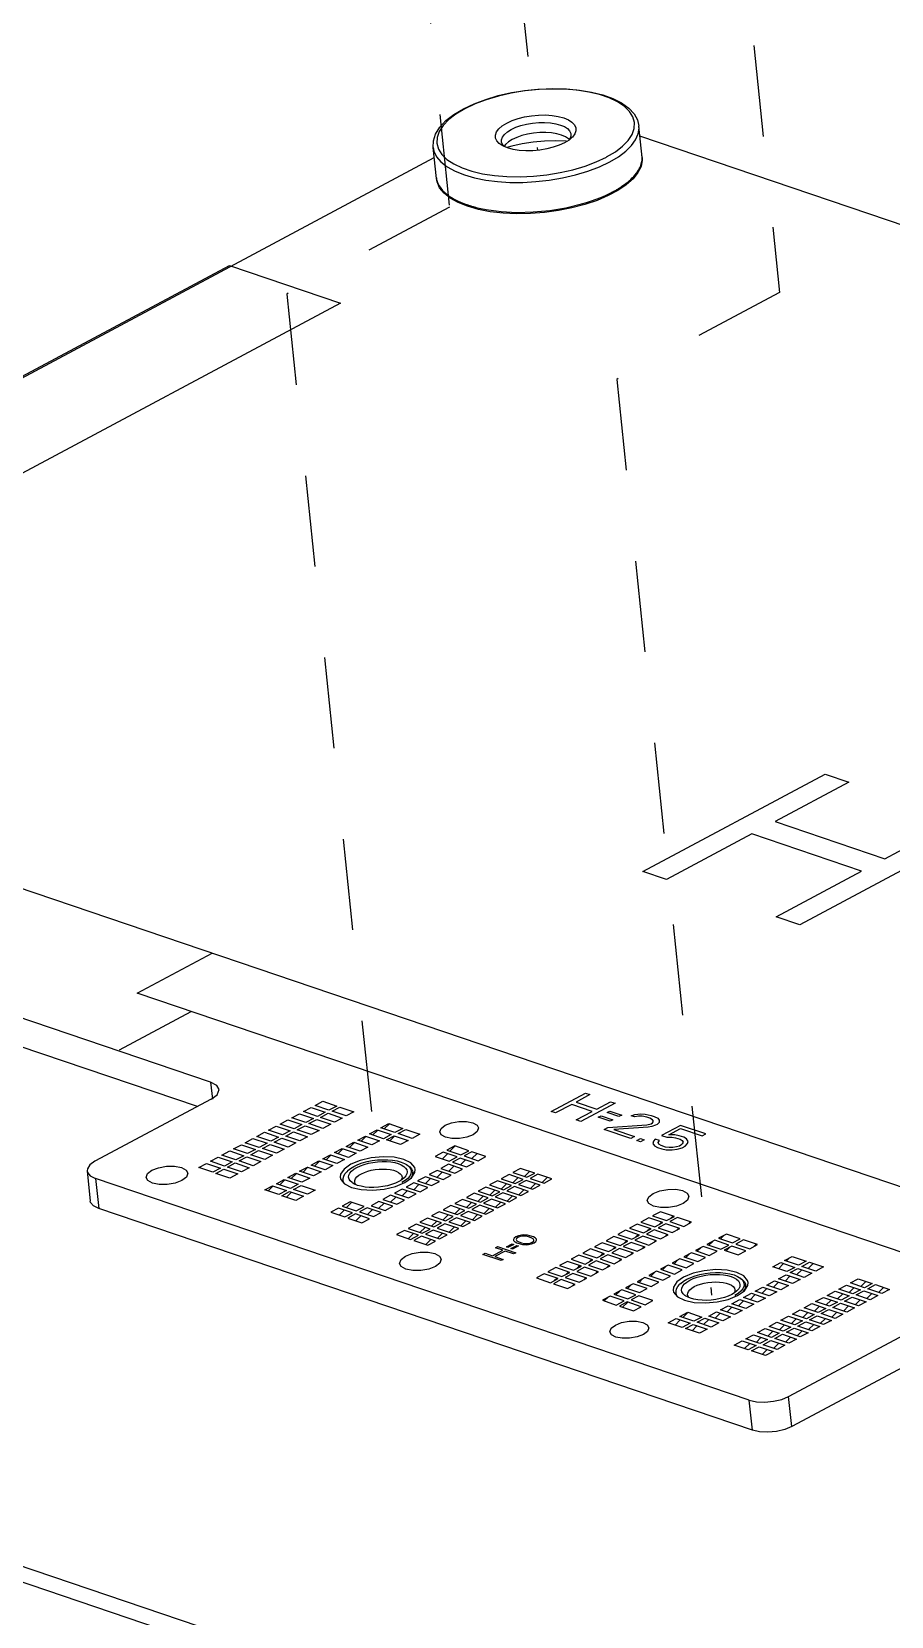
# Model space of a CAD drawing. Header units: millimetres. Extents: x 0 to 594, y 0 to 420.
# Drawn here: x 185.7 to 216.5, y 247.7 to 304.4 of the extents above; entities that cross this region are included whole.
import ezdxf

# ---------------------------------------------------------------- set-up
doc = ezdxf.new("R2010")
doc.units = ezdxf.units.MM
doc.header["$LTSCALE"] = 32.67
doc.linetypes.add('DASHED', pattern=[0.2, 0.1, -0.1])
doc.layers.get('0').update_dxf_attribs({"linetype": 'CONTINUOUS'})
doc.layers.add('ASSEM_MEM', color=7, linetype='CONTINUOUS')

msp = doc.modelspace()

# ---------------------------------------------------------------- linework, layer by layer
at = {"color": 7, "linetype": 'DASHED'}
for p, q in [((197.655, 327.453), (200.69, 298.135)), ((201.136, 326.272), (203.838, 300.17)), ((209.56, 323.414), (212.492, 295.085)), ((200.69, 298.135), (194.87, 295.025)), ((194.87, 295.025), (198.157, 263.27)), ((212.492, 295.085), (206.672, 291.974)), ((206.672, 291.974), (210.064, 259.211))]:
    msp.add_line(p, q, dxfattribs=at)
at = {"color": 7, "linetype": 'CONTINUOUS'}
for p, q in [((201.235, 301.653), (201.246, 301.659)), ((204.999, 300.581), (204.966, 300.537)), ((205.069, 300.623), (204.967, 300.538)), ((207.584, 299.918), (207.468, 301.038)), ((200.223, 299.156), (200.107, 300.276)), ((202.917, 300.316), (202.743, 300.266)), ((206.312, 299.931), (206.301, 299.925)), ((206.421, 299.754), (206.733, 299.939)), ((201.141, 299.541), (201.486, 299.423)), ((207.543, 299.594), (207.432, 299.37)), ((206.367, 298.547), (205.971, 298.379))]:
    msp.add_line(p, q, dxfattribs=at)
for points in [[(201.19, 301.657), (201.569, 301.836), (201.988, 301.993), (202.438, 302.126), (202.911, 302.232), (203.4, 302.31), (203.896, 302.36), (204.39, 302.379), (204.873, 302.368), (205.337, 302.326), (205.774, 302.254), (206.177, 302.152), (206.537, 302.022), (206.849, 301.864), (207.103, 301.68), (207.291, 301.477), (207.412, 301.261), (207.468, 301.038)], [(206.312, 299.931), (206.623, 300.118), (206.881, 300.317), (207.081, 300.525), (207.22, 300.738), (207.295, 300.952), (207.304, 301.163), (207.248, 301.367), (207.127, 301.561), (206.945, 301.74), (206.702, 301.902), (206.406, 302.043), (206.06, 302.161), (205.672, 302.253), (205.249, 302.318), (204.8, 302.355), (204.331, 302.363), (203.853, 302.342), (203.372, 302.292), (202.898, 302.214), (202.442, 302.11), (202.008, 301.981), (201.606, 301.829), (201.246, 301.659)], [(200.107, 300.276), (200.116, 300.51), (200.194, 300.751), (200.345, 300.995), (200.566, 301.231), (200.85, 301.453), (201.19, 301.657)], [(201.235, 301.653), (200.924, 301.466), (200.666, 301.267), (200.465, 301.058), (200.327, 300.846), (200.252, 300.632), (200.243, 300.421), (200.299, 300.216), (200.419, 300.023), (200.602, 299.844), (200.844, 299.682), (201.141, 299.541)], [(202.333, 300.717), (202.374, 300.829), (202.457, 300.94), (202.579, 301.046), (202.738, 301.144), (202.928, 301.232)], [(202.548, 300.484), (202.55, 300.547), (202.585, 300.644), (202.656, 300.739), (202.761, 300.831), (202.898, 300.916), (203.062, 300.992), (203.248, 301.056), (203.451, 301.107), (203.664, 301.142), (203.881, 301.162), (204.095, 301.165), (204.3, 301.151), (204.49, 301.121), (204.658, 301.075)], [(202.928, 301.232), (203.143, 301.306), (203.377, 301.365), (203.624, 301.406), (203.875, 301.429), (204.122, 301.433), (204.36, 301.417), (204.582, 301.382), (204.778, 301.329)], [(204.658, 301.075), (204.8, 301.016), (204.911, 300.944), (204.989, 300.862), (205.03, 300.772), (205.035, 300.741)], [(204.778, 301.329), (204.943, 301.26), (205.072, 301.176), (205.162, 301.081), (205.209, 300.977), (205.213, 300.867), (205.173, 300.755), (205.09, 300.644), (205.069, 300.623)], [(202.539, 300.361), (202.474, 300.408), (202.385, 300.503), (202.337, 300.606), (202.333, 300.717)], [(202.65, 300.305), (202.595, 300.363), (202.554, 300.453), (202.548, 300.484)], [(204.695, 300.717), (204.527, 300.762), (204.337, 300.793), (204.132, 300.806), (203.919, 300.803), (203.701, 300.784), (203.487, 300.748), (203.284, 300.697), (203.098, 300.632), (202.934, 300.557), (202.798, 300.472), (202.693, 300.38), (202.642, 300.313)], [(204.967, 300.538), (204.809, 300.439), (204.619, 300.352), (204.404, 300.278), (204.17, 300.219), (203.923, 300.177), (203.671, 300.154), (203.424, 300.151), (203.186, 300.167), (202.965, 300.202), (202.768, 300.255)], [(204.891, 300.49), (204.864, 300.493), (204.481, 300.507), (204.087, 300.496), (203.689, 300.46), (203.296, 300.4), (202.917, 300.316)], [(204.978, 300.554), (204.949, 300.584), (204.838, 300.657), (204.695, 300.717)], [(205.035, 300.741), (205.033, 300.678), (204.999, 300.581)], [(206.733, 299.939), (206.998, 300.139), (207.201, 300.339), (207.348, 300.544), (207.44, 300.755), (207.471, 300.964), (207.468, 301.038)], [(200.107, 300.276), (200.134, 300.144), (200.229, 299.942), (200.387, 299.752), (200.607, 299.579), (200.893, 299.419), (201.223, 299.287)], [(202.297, 299.265), (202.747, 299.229), (203.215, 299.221), (203.694, 299.242), (204.174, 299.292), (204.648, 299.37), (205.105, 299.474), (205.539, 299.603), (205.94, 299.754), (206.301, 299.925)], [(202.768, 300.255), (202.604, 300.324), (202.539, 300.361)], [(207.584, 299.918), (207.587, 299.816), (207.543, 299.594)], [(201.223, 299.287), (201.585, 299.183), (201.99, 299.102), (202.408, 299.05), (202.847, 299.023), (203.31, 299.022), (203.78, 299.048), (204.257, 299.101), (204.736, 299.183), (205.199, 299.29), (205.637, 299.422), (206.056, 299.581), (206.421, 299.754)], [(201.486, 299.423), (201.874, 299.331), (202.297, 299.265)], [(207.432, 299.37), (207.255, 299.15), (207.015, 298.937), (206.717, 298.734), (206.367, 298.547)], [(201.339, 298.166), (201.003, 298.301), (200.72, 298.459), (200.497, 298.637), (200.338, 298.832), (200.245, 299.04), (200.223, 299.156)], [(205.971, 298.379), (205.537, 298.232), (205.073, 298.109), (204.587, 298.013), (204.089, 297.946), (203.587, 297.907), (203.09, 297.899), (202.609, 297.922), (202.151, 297.974), (201.724, 298.056), (201.339, 298.166)]]:
    msp.add_lwpolyline(points, dxfattribs=at)
at = {"layer": 'ASSEM_MEM', "color": 7, "linetype": 'CONTINUOUS'}
for p, q in [((241.383, 289.183), (207.505, 300.676)), ((160.226, 278.572), (200.145, 299.908)), ((206.434, 298.634), (206.462, 298.648)), ((206.543, 298.69), (206.57, 298.705)), ((201.39, 298.199), (201.418, 298.19)), ((201.505, 298.164), (201.535, 298.155)), ((175.223, 286.642), (192.828, 296.051)), ((192.828, 296.051), (196.796, 294.705)), ((196.796, 294.705), (170.709, 280.762)), ((164.427, 280.871), (230.026, 258.617)), ((207.61, 274.364), (214.131, 277.849)), ((214.131, 277.849), (214.972, 277.564)), ((214.972, 277.564), (212.336, 276.155)), ((212.336, 276.155), (216.261, 274.823)), ((216.261, 274.823), (218.897, 276.232)), ((211.504, 275.71), (208.451, 274.079)), ((215.428, 274.378), (211.504, 275.71)), ((219.738, 275.947), (213.217, 272.462)), ((208.451, 274.079), (207.61, 274.364)), ((212.376, 272.747), (215.428, 274.378)), ((213.217, 272.462), (212.376, 272.747)), ((189.522, 270.015), (192.204, 271.448)), ((192.147, 266.835), (180.958, 270.631)), ((227.345, 257.184), (189.522, 270.015)), ((191.674, 265.957), (181.069, 269.555)), ((188.889, 267.989), (191.453, 269.36)), ((192.147, 266.835), (192.21, 266.226)), ((192.169, 266.222), (188.011, 263.999)), ((195.466, 265.776), (195.743, 265.924)), ((195.743, 265.924), (196.244, 265.755)), ((195.882, 265.999), (196.159, 266.147)), ((196.382, 265.829), (195.882, 265.999)), ((196.159, 266.147), (196.659, 265.977)), ((196.659, 265.977), (196.382, 265.829)), ((196.496, 265.79), (196.774, 265.938)), ((196.774, 265.938), (197.274, 265.768)), ((204.33, 265.781), (205.556, 266.436)), ((205.062, 266.034), (204.488, 265.727)), ((205.8, 265.784), (205.062, 266.034)), ((205.714, 266.383), (205.218, 266.118)), ((205.218, 266.118), (205.957, 265.867)), ((206.611, 266.079), (205.384, 265.423)), ((205.556, 266.436), (205.714, 266.383)), ((205.957, 265.867), (206.453, 266.132)), ((206.453, 266.132), (206.611, 266.079)), ((194.634, 265.332), (194.911, 265.48)), ((195.135, 265.162), (194.634, 265.332)), ((194.911, 265.48), (195.412, 265.31)), ((195.05, 265.554), (195.327, 265.702)), ((195.551, 265.384), (195.05, 265.554)), ((195.327, 265.702), (195.828, 265.532)), ((195.966, 265.607), (195.466, 265.776)), ((195.828, 265.532), (195.551, 265.384)), ((195.665, 265.346), (195.942, 265.494)), ((196.165, 265.176), (195.665, 265.346)), ((195.942, 265.494), (196.443, 265.324)), ((196.244, 265.755), (195.966, 265.607)), ((196.081, 265.568), (196.358, 265.716)), ((196.581, 265.398), (196.081, 265.568)), ((196.358, 265.716), (196.858, 265.546)), ((196.997, 265.62), (196.496, 265.79)), ((196.858, 265.546), (196.581, 265.398)), ((197.274, 265.768), (196.997, 265.62)), ((198.241, 265.198), (198.518, 265.346)), ((198.36, 265.158), (198.541, 265.339)), ((198.518, 265.346), (199.019, 265.177)), ((204.488, 265.727), (204.33, 265.781)), ((205.226, 265.477), (205.8, 265.784)), ((205.384, 265.423), (205.226, 265.477)), ((206.013, 265.575), (206.117, 265.631)), ((206.434, 265.432), (206.013, 265.575)), ((206.117, 265.631), (206.539, 265.487)), ((206.326, 265.742), (206.43, 265.798)), ((206.748, 265.599), (206.326, 265.742)), ((206.43, 265.798), (206.852, 265.655)), ((206.539, 265.487), (206.434, 265.432)), ((206.852, 265.655), (206.748, 265.599)), ((207.194, 265.63), (207.324, 265.677)), ((207.326, 265.585), (207.194, 265.63)), ((207.324, 265.677), (207.534, 265.697)), ((207.457, 265.609), (207.326, 265.585)), ((207.588, 265.61), (207.457, 265.609)), ((207.534, 265.697), (207.692, 265.689)), ((207.746, 265.58), (207.588, 265.61)), ((207.692, 265.689), (207.903, 265.64)), ((207.851, 265.544), (207.746, 265.58)), ((207.749, 265.305), (207.906, 265.343)), ((207.957, 265.485), (207.851, 265.544)), ((207.903, 265.64), (208.008, 265.605)), ((207.906, 265.343), (207.958, 265.371)), ((207.984, 265.43), (207.957, 265.485)), ((207.958, 265.371), (207.984, 265.43)), ((208.008, 265.605), (208.14, 265.537)), ((208.195, 265.382), (208.116, 265.317)), ((208.14, 265.537), (208.193, 265.473)), ((208.193, 265.473), (208.195, 265.382)), ((193.387, 264.665), (193.664, 264.813)), ((193.664, 264.813), (194.165, 264.644)), ((193.803, 264.887), (194.08, 265.036)), ((194.303, 264.718), (193.803, 264.887)), ((194.08, 265.036), (194.58, 264.866)), ((194.219, 265.11), (194.496, 265.258)), ((194.719, 264.94), (194.219, 265.11)), ((194.58, 264.866), (194.303, 264.718)), ((194.418, 264.679), (194.695, 264.827)), ((194.496, 265.258), (194.996, 265.088)), ((194.695, 264.827), (195.195, 264.657)), ((194.996, 265.088), (194.719, 264.94)), ((194.833, 264.901), (195.111, 265.049)), ((195.334, 264.731), (194.833, 264.901)), ((195.111, 265.049), (195.611, 264.879)), ((195.412, 265.31), (195.135, 265.162)), ((195.249, 265.123), (195.526, 265.271)), ((195.75, 264.954), (195.249, 265.123)), ((195.611, 264.879), (195.334, 264.731)), ((195.526, 265.271), (196.027, 265.102)), ((196.027, 265.102), (195.75, 264.954)), ((196.443, 265.324), (196.165, 265.176)), ((197.41, 264.754), (197.687, 264.902)), ((197.529, 264.713), (197.709, 264.894)), ((197.687, 264.902), (198.187, 264.732)), ((197.825, 264.976), (198.102, 265.124)), ((198.326, 264.806), (197.825, 264.976)), ((197.944, 264.936), (198.125, 265.116)), ((198.102, 265.124), (198.603, 264.954)), ((198.742, 265.028), (198.241, 265.198)), ((198.603, 264.954), (198.326, 264.806)), ((198.44, 264.767), (198.717, 264.915)), ((198.941, 264.598), (198.44, 264.767)), ((198.554, 264.729), (198.735, 264.909)), ((198.717, 264.915), (199.218, 264.746)), ((199.019, 265.177), (198.742, 265.028)), ((198.856, 264.99), (199.133, 265.138)), ((199.356, 264.82), (198.856, 264.99)), ((199.133, 265.138), (199.634, 264.968)), ((199.634, 264.968), (199.356, 264.82)), ((206.228, 265.137), (206.358, 265.207)), ((207.177, 264.815), (206.228, 265.137)), ((206.358, 265.207), (207.749, 265.305)), ((207.803, 265.218), (206.569, 265.135)), ((206.569, 265.135), (207.307, 264.885)), ((207.307, 264.885), (207.177, 264.815)), ((207.388, 264.743), (207.518, 264.813)), ((207.518, 264.813), (207.65, 264.768)), ((207.65, 264.768), (207.52, 264.699)), ((207.934, 265.242), (207.803, 265.218)), ((208.064, 265.289), (207.934, 265.242)), ((208.044, 264.794), (207.992, 264.721)), ((208.202, 264.741), (208.044, 264.794)), ((208.116, 265.317), (208.064, 265.289)), ((208.957, 265.283), (208.279, 264.92)), ((208.279, 264.92), (208.463, 264.857)), ((208.463, 264.857), (208.647, 264.863)), ((208.541, 264.945), (208.959, 265.168)), ((208.751, 264.942), (208.541, 264.945)), ((208.647, 264.863), (208.779, 264.842)), ((208.909, 264.911), (208.751, 264.942)), ((208.779, 264.842), (208.937, 264.788)), ((209.067, 264.858), (208.909, 264.911)), ((208.937, 264.788), (209.016, 264.738)), ((209.854, 264.979), (208.957, 265.283)), ((208.959, 265.168), (209.723, 264.909)), ((209.173, 264.799), (209.067, 264.858)), ((209.227, 264.712), (209.173, 264.799)), ((209.723, 264.909), (209.854, 264.979)), ((192.555, 264.221), (192.833, 264.369)), ((193.056, 264.051), (192.555, 264.221)), ((192.833, 264.369), (193.333, 264.199)), ((192.971, 264.443), (193.248, 264.591)), ((193.472, 264.273), (192.971, 264.443)), ((193.333, 264.199), (193.056, 264.051)), ((193.248, 264.591), (193.749, 264.421)), ((193.887, 264.495), (193.387, 264.665)), ((193.749, 264.421), (193.472, 264.273)), ((193.586, 264.234), (193.863, 264.383)), ((194.087, 264.065), (193.586, 264.234)), ((193.863, 264.383), (194.364, 264.213)), ((194.165, 264.644), (193.887, 264.495)), ((194.002, 264.457), (194.279, 264.605)), ((194.502, 264.287), (194.002, 264.457)), ((194.364, 264.213), (194.087, 264.065)), ((194.279, 264.605), (194.78, 264.435)), ((194.918, 264.509), (194.418, 264.679)), ((194.78, 264.435), (194.502, 264.287)), ((195.195, 264.657), (194.918, 264.509)), ((196.162, 264.087), (196.439, 264.235)), ((196.281, 264.047), (196.462, 264.227)), ((196.439, 264.235), (196.94, 264.065)), ((196.578, 264.309), (196.855, 264.457)), ((197.078, 264.139), (196.578, 264.309)), ((196.697, 264.269), (196.878, 264.45)), ((196.855, 264.457), (197.356, 264.288)), ((196.994, 264.531), (197.271, 264.68)), ((197.494, 264.362), (196.994, 264.531)), ((197.356, 264.288), (197.078, 264.139)), ((197.113, 264.491), (197.294, 264.672)), ((197.271, 264.68), (197.771, 264.51)), ((197.91, 264.584), (197.41, 264.754)), ((197.771, 264.51), (197.494, 264.362)), ((198.187, 264.732), (197.91, 264.584)), ((199.218, 264.746), (198.941, 264.598)), ((200.462, 264.324), (200.185, 264.176)), ((200.436, 264.09), (200.617, 264.271)), ((200.962, 264.154), (200.462, 264.324)), ((200.878, 264.546), (200.6, 264.398)), ((200.6, 264.398), (201.101, 264.228)), ((200.707, 264.361), (200.888, 264.542)), ((201.378, 264.376), (200.878, 264.546)), ((201.101, 264.228), (201.378, 264.376)), ((201.493, 264.337), (201.215, 264.189)), ((201.993, 264.167), (201.493, 264.337)), ((201.496, 264.094), (201.677, 264.275)), ((207.52, 264.699), (207.388, 264.743)), ((207.992, 264.721), (207.967, 264.638)), ((207.967, 264.638), (208.02, 264.552)), ((208.02, 264.552), (208.126, 264.493)), ((208.126, 264.493), (208.284, 264.439)), ((208.15, 264.667), (208.202, 264.741)), ((208.177, 264.612), (208.15, 264.667)), ((208.257, 264.563), (208.177, 264.612)), ((208.415, 264.509), (208.257, 264.563)), ((208.284, 264.439), (208.442, 264.408)), ((208.546, 264.487), (208.415, 264.509)), ((208.442, 264.408), (208.652, 264.406)), ((208.678, 264.488), (208.546, 264.487)), ((208.652, 264.406), (208.836, 264.435)), ((208.809, 264.512), (208.678, 264.488)), ((208.913, 264.545), (208.809, 264.512)), ((208.836, 264.435), (209.019, 264.486)), ((208.966, 264.573), (208.913, 264.545)), ((209.017, 264.624), (208.966, 264.573)), ((209.016, 264.738), (209.043, 264.683)), ((209.043, 264.683), (209.017, 264.624)), ((209.019, 264.486), (209.123, 264.542)), ((209.123, 264.542), (209.201, 264.63)), ((209.201, 264.63), (209.227, 264.712)), ((187.732, 263.654), (187.843, 262.578)), ((191.724, 263.776), (192.001, 263.925)), ((192.224, 263.607), (191.724, 263.776)), ((192.001, 263.925), (192.502, 263.755)), ((192.14, 263.999), (192.417, 264.147)), ((192.64, 263.829), (192.14, 263.999)), ((192.502, 263.755), (192.224, 263.607)), ((192.339, 263.568), (192.616, 263.716)), ((192.417, 264.147), (192.917, 263.977)), ((192.616, 263.716), (193.116, 263.546)), ((192.917, 263.977), (192.64, 263.829)), ((192.755, 263.79), (193.032, 263.938)), ((193.255, 263.62), (192.755, 263.79)), ((193.032, 263.938), (193.532, 263.768)), ((193.17, 264.012), (193.447, 264.16)), ((193.671, 263.842), (193.17, 264.012)), ((193.532, 263.768), (193.255, 263.62)), ((193.447, 264.16), (193.948, 263.991)), ((193.948, 263.991), (193.671, 263.842)), ((195.331, 263.643), (195.608, 263.791)), ((195.831, 263.473), (195.331, 263.643)), ((195.45, 263.602), (195.631, 263.783)), ((195.608, 263.791), (196.108, 263.621)), ((195.746, 263.865), (196.024, 264.013)), ((196.247, 263.695), (195.746, 263.865)), ((195.866, 263.824), (196.046, 264.005)), ((196.024, 264.013), (196.524, 263.843)), ((196.663, 263.917), (196.162, 264.087)), ((196.524, 263.843), (196.247, 263.695)), ((196.94, 264.065), (196.663, 263.917)), ((197.058, 263.666), (197.018, 263.627)), ((197.498, 264.031), (197.161, 263.892)), ((199.152, 263.883), (199.199, 263.853)), ((199.152, 263.883), (199.187, 263.859)), ((199.451, 263.777), (199.315, 263.939)), ((199.469, 263.704), (199.451, 263.777)), ((199.457, 263.594), (199.469, 263.704)), ((200.245, 263.671), (199.968, 263.522)), ((200.185, 264.176), (200.685, 264.006)), ((200.746, 263.501), (200.245, 263.671)), ((200.661, 263.893), (200.384, 263.745)), ((200.384, 263.745), (200.884, 263.575)), ((201.162, 263.723), (200.661, 263.893)), ((200.665, 263.649), (200.846, 263.83)), ((200.685, 264.006), (200.962, 264.154)), ((201.077, 264.115), (200.8, 263.967)), ((200.8, 263.967), (201.3, 263.797)), ((200.884, 263.575), (201.162, 263.723)), ((201.577, 263.945), (201.077, 264.115)), ((201.081, 263.872), (201.262, 264.052)), ((201.215, 264.189), (201.716, 264.019)), ((201.3, 263.797), (201.577, 263.945)), ((201.716, 264.019), (201.993, 264.167)), ((203.237, 263.745), (202.96, 263.597)), ((203.738, 263.576), (203.237, 263.745)), ((203.378, 263.455), (203.559, 263.636)), ((211.413, 255.455), (188.033, 263.387)), ((188.033, 263.387), (188.145, 262.311)), ((192.839, 263.398), (192.339, 263.568)), ((193.116, 263.546), (192.839, 263.398)), ((194.083, 262.976), (194.361, 263.124)), ((194.202, 262.936), (194.383, 263.116)), ((194.361, 263.124), (194.861, 262.954)), ((194.499, 263.198), (194.776, 263.346)), ((195, 263.028), (194.499, 263.198)), ((194.618, 263.158), (194.799, 263.339)), ((194.776, 263.346), (195.277, 263.177)), ((194.915, 263.42), (195.192, 263.569)), ((195.415, 263.251), (194.915, 263.42)), ((195.277, 263.177), (195, 263.028)), ((195.034, 263.38), (195.215, 263.561)), ((195.114, 262.99), (195.391, 263.138)), ((195.192, 263.569), (195.693, 263.399)), ((195.391, 263.138), (195.892, 262.968)), ((195.693, 263.399), (195.415, 263.251)), ((196.108, 263.621), (195.831, 263.473)), ((196.784, 263.426), (196.802, 263.353)), ((196.802, 263.353), (196.939, 263.191)), ((196.905, 263.231), (196.892, 263.353)), ((198.986, 263.336), (198.881, 263.272)), ((199.069, 263.404), (198.986, 263.336)), ((199.092, 263.237), (199.334, 263.408)), ((199.414, 263.226), (199.137, 263.078)), ((199.137, 263.078), (199.637, 262.908)), ((199.334, 263.408), (199.457, 263.594)), ((199.391, 263.494), (199.379, 263.61)), ((199.914, 263.056), (199.414, 263.226)), ((199.418, 262.983), (199.598, 263.164)), ((199.829, 263.448), (199.552, 263.3)), ((199.552, 263.3), (200.053, 263.13)), ((200.33, 263.279), (199.829, 263.448)), ((199.833, 263.205), (200.014, 263.386)), ((199.968, 263.522), (200.469, 263.353)), ((200.053, 263.13), (200.33, 263.279)), ((200.249, 263.427), (200.43, 263.608)), ((200.469, 263.353), (200.746, 263.501)), ((201.99, 263.079), (201.713, 262.931)), ((202.49, 262.909), (201.99, 263.079)), ((202.406, 263.301), (202.128, 263.153)), ((202.128, 263.153), (202.629, 262.983)), ((202.906, 263.131), (202.406, 263.301)), ((202.821, 263.523), (202.544, 263.375)), ((202.544, 263.375), (203.045, 263.205)), ((202.547, 263.011), (202.728, 263.192)), ((202.629, 262.983), (202.906, 263.131)), ((203.02, 263.092), (202.743, 262.944)), ((203.322, 263.353), (202.821, 263.523)), ((202.96, 263.597), (203.46, 263.428)), ((202.962, 263.233), (203.143, 263.414)), ((203.521, 262.923), (203.02, 263.092)), ((203.045, 263.205), (203.322, 263.353)), ((203.436, 263.315), (203.159, 263.166)), ((203.159, 263.166), (203.66, 262.997)), ((203.937, 263.145), (203.436, 263.315)), ((203.46, 263.428), (203.738, 263.576)), ((203.852, 263.537), (203.575, 263.389)), ((203.575, 263.389), (204.075, 263.219)), ((203.59, 263.02), (203.771, 263.201)), ((203.66, 262.997), (203.937, 263.145)), ((204.352, 263.367), (203.852, 263.537)), ((204.005, 263.243), (204.186, 263.423)), ((204.075, 263.219), (204.352, 263.367)), ((194.584, 262.806), (194.083, 262.976)), ((194.861, 262.954), (194.584, 262.806)), ((194.698, 262.767), (194.975, 262.915)), ((195.199, 262.598), (194.698, 262.767)), ((194.859, 262.713), (195.039, 262.894)), ((194.975, 262.915), (195.476, 262.746)), ((195.614, 262.82), (195.114, 262.99)), ((195.13, 262.984), (195.159, 263.014)), ((195.476, 262.746), (195.199, 262.598)), ((195.892, 262.968), (195.614, 262.82)), ((197.136, 262.546), (196.859, 262.398)), ((197.012, 262.346), (197.192, 262.527)), ((197.636, 262.376), (197.136, 262.546)), ((197.535, 262.988), (197.937, 262.968)), ((198.166, 262.56), (197.889, 262.411)), ((197.937, 262.968), (198.358, 263.006)), ((198.667, 262.39), (198.166, 262.56)), ((198.17, 262.316), (198.351, 262.497)), ((198.582, 262.782), (198.305, 262.634)), ((198.305, 262.634), (198.805, 262.464)), ((199.083, 262.612), (198.582, 262.782)), ((198.586, 262.538), (198.767, 262.719)), ((198.998, 263.004), (198.721, 262.856)), ((198.721, 262.856), (199.221, 262.686)), ((198.805, 262.464), (199.083, 262.612)), ((199.498, 262.834), (198.998, 263.004)), ((199.002, 262.76), (199.183, 262.941)), ((199.221, 262.686), (199.498, 262.834)), ((199.637, 262.908), (199.914, 263.056)), ((201.158, 262.634), (200.881, 262.486)), ((201.659, 262.465), (201.158, 262.634)), ((201.574, 262.857), (201.297, 262.708)), ((201.297, 262.708), (201.797, 262.539)), ((201.299, 262.344), (201.48, 262.525)), ((202.075, 262.687), (201.574, 262.857)), ((201.713, 262.931), (202.213, 262.761)), ((201.715, 262.567), (201.896, 262.747)), ((201.797, 262.539), (202.075, 262.687)), ((202.189, 262.648), (201.912, 262.5)), ((201.912, 262.5), (202.412, 262.33)), ((202.131, 262.789), (202.312, 262.97)), ((202.689, 262.478), (202.189, 262.648)), ((202.213, 262.761), (202.49, 262.909)), ((202.605, 262.87), (202.328, 262.722)), ((202.328, 262.722), (202.828, 262.552)), ((202.342, 262.354), (202.523, 262.535)), ((203.105, 262.7), (202.605, 262.87)), ((202.743, 262.944), (203.244, 262.774)), ((202.758, 262.576), (202.939, 262.757)), ((202.828, 262.552), (203.105, 262.7)), ((203.174, 262.798), (203.355, 262.979)), ((203.244, 262.774), (203.521, 262.923)), ((211.525, 254.379), (188.145, 262.311)), ((196.72, 262.324), (196.443, 262.176)), ((196.443, 262.176), (196.943, 262.006)), ((197.22, 262.154), (196.72, 262.324)), ((196.74, 262.075), (196.921, 262.255)), ((196.859, 262.398), (197.359, 262.228)), ((196.943, 262.006), (197.22, 262.154)), ((197.335, 262.115), (197.058, 261.967)), ((197.058, 261.967), (197.558, 261.797)), ((197.835, 261.945), (197.335, 262.115)), ((197.339, 261.872), (197.52, 262.052)), ((197.359, 262.228), (197.636, 262.376)), ((197.751, 262.337), (197.473, 262.189)), ((197.473, 262.189), (197.974, 262.019)), ((197.558, 261.797), (197.835, 261.945)), ((198.251, 262.167), (197.751, 262.337)), ((197.755, 262.094), (197.935, 262.275)), ((197.889, 262.411), (198.39, 262.242)), ((197.974, 262.019), (198.251, 262.167)), ((198.39, 262.242), (198.667, 262.39)), ((199.911, 261.968), (199.634, 261.82)), ((200.411, 261.798), (199.911, 261.968)), ((200.327, 262.19), (200.05, 262.042)), ((200.05, 262.042), (200.55, 261.872)), ((200.827, 262.02), (200.327, 262.19)), ((200.742, 262.412), (200.465, 262.264)), ((200.465, 262.264), (200.966, 262.094)), ((200.468, 261.9), (200.649, 262.081)), ((200.55, 261.872), (200.827, 262.02)), ((200.942, 261.981), (200.664, 261.833)), ((201.243, 262.242), (200.742, 262.412)), ((200.881, 262.486), (201.382, 262.316)), ((200.884, 262.122), (201.064, 262.303)), ((201.442, 261.812), (200.942, 261.981)), ((200.966, 262.094), (201.243, 262.242)), ((201.357, 262.204), (201.08, 262.055)), ((201.08, 262.055), (201.581, 261.886)), ((201.858, 262.034), (201.357, 262.204)), ((201.382, 262.316), (201.659, 262.465)), ((201.773, 262.426), (201.496, 262.278)), ((201.496, 262.278), (201.996, 262.108)), ((201.511, 261.909), (201.692, 262.09)), ((201.581, 261.886), (201.858, 262.034)), ((202.274, 262.256), (201.773, 262.426)), ((201.927, 262.132), (202.107, 262.312)), ((201.996, 262.108), (202.274, 262.256)), ((202.412, 262.33), (202.689, 262.478)), ((207.817, 261.974), (207.54, 261.826)), ((208.318, 261.804), (207.817, 261.974)), ((208.233, 262.196), (207.956, 262.048)), ((207.956, 262.048), (208.456, 261.878)), ((208.734, 262.026), (208.233, 262.196)), ((208.456, 261.878), (208.734, 262.026)), ((208.848, 261.987), (208.571, 261.839)), ((208.595, 261.952), (208.686, 262.042)), ((209.349, 261.818), (208.848, 261.987)), ((199.079, 261.523), (198.802, 261.375)), ((198.802, 261.375), (199.303, 261.205)), ((199.58, 261.353), (199.079, 261.523)), ((199.495, 261.745), (199.218, 261.597)), ((199.218, 261.597), (199.718, 261.428)), ((199.22, 261.233), (199.401, 261.414)), ((199.996, 261.576), (199.495, 261.745)), ((199.634, 261.82), (200.134, 261.65)), ((199.636, 261.455), (199.817, 261.636)), ((199.718, 261.428), (199.996, 261.576)), ((200.11, 261.537), (199.833, 261.389)), ((199.833, 261.389), (200.333, 261.219)), ((200.052, 261.678), (200.233, 261.858)), ((200.611, 261.367), (200.11, 261.537)), ((200.134, 261.65), (200.411, 261.798)), ((200.526, 261.759), (200.249, 261.611)), ((200.249, 261.611), (200.749, 261.441)), ((200.264, 261.243), (200.444, 261.423)), ((200.333, 261.219), (200.611, 261.367)), ((201.026, 261.589), (200.526, 261.759)), ((200.664, 261.833), (201.165, 261.663)), ((200.679, 261.465), (200.86, 261.646)), ((200.749, 261.441), (201.026, 261.589)), ((201.095, 261.687), (201.276, 261.868)), ((201.165, 261.663), (201.442, 261.812)), ((203.35, 261.364), (203.269, 261.357)), ((203.432, 261.359), (203.35, 261.364)), ((206.986, 261.529), (206.709, 261.381)), ((206.709, 261.381), (207.209, 261.211)), ((207.486, 261.359), (206.986, 261.529)), ((207.402, 261.751), (207.124, 261.603)), ((207.124, 261.603), (207.625, 261.434)), ((207.348, 261.286), (207.438, 261.376)), ((207.902, 261.582), (207.402, 261.751)), ((207.54, 261.826), (208.041, 261.656)), ((207.625, 261.434), (207.902, 261.582)), ((208.016, 261.543), (207.739, 261.395)), ((207.739, 261.395), (208.24, 261.225)), ((207.764, 261.508), (207.854, 261.598)), ((208.517, 261.373), (208.016, 261.543)), ((208.041, 261.656), (208.318, 261.804)), ((208.432, 261.765), (208.155, 261.617)), ((208.155, 261.617), (208.656, 261.447)), ((208.18, 261.73), (208.27, 261.82)), ((208.24, 261.225), (208.517, 261.373)), ((208.414, 261.318), (208.481, 261.385)), ((208.933, 261.595), (208.432, 261.765)), ((208.571, 261.839), (209.071, 261.669)), ((208.656, 261.447), (208.933, 261.595)), ((208.83, 261.54), (208.897, 261.607)), ((209.071, 261.669), (209.349, 261.818)), ((209.246, 261.763), (209.313, 261.83)), ((210.593, 261.395), (210.315, 261.247)), ((211.093, 261.226), (210.593, 261.395)), ((199.303, 261.205), (199.58, 261.353)), ((199.694, 261.315), (199.417, 261.166)), ((199.417, 261.166), (199.918, 260.997)), ((200.195, 261.145), (199.694, 261.315)), ((199.848, 261.02), (200.029, 261.201)), ((199.918, 260.997), (200.195, 261.145)), ((202.229, 260.62), (202.597, 260.816)), ((202.334, 260.906), (202.412, 260.948)), ((202.597, 260.816), (202.334, 260.906)), ((202.412, 260.948), (203.063, 260.727)), ((202.725, 260.933), (202.935, 261.046)), ((202.781, 260.915), (202.725, 260.933)), ((202.991, 261.027), (202.781, 260.915)), ((202.891, 260.877), (203.102, 260.989)), ((202.947, 260.858), (202.891, 260.877)), ((202.935, 261.046), (202.991, 261.027)), ((203.157, 260.971), (202.947, 260.858)), ((203.004, 261.252), (202.98, 261.203)), ((202.98, 261.203), (202.982, 261.168)), ((202.982, 261.168), (203.011, 261.135)), ((203.069, 261.299), (203.004, 261.252)), ((203.011, 261.135), (203.04, 261.114)), ((203.04, 261.114), (203.096, 261.083)), ((203.162, 261.336), (203.069, 261.299)), ((203.087, 261.235), (203.075, 261.205)), ((203.075, 261.205), (203.106, 261.149)), ((203.139, 261.275), (203.087, 261.235)), ((203.096, 261.083), (203.22, 261.041)), ((203.102, 260.989), (203.157, 260.971)), ((203.106, 261.149), (203.175, 261.114)), ((203.218, 261.306), (203.139, 261.275)), ((203.269, 261.357), (203.162, 261.336)), ((203.175, 261.114), (203.272, 261.081)), ((203.285, 261.317), (203.218, 261.306)), ((203.22, 261.041), (203.303, 261.024)), ((203.272, 261.081), (203.369, 261.06)), ((203.421, 261.317), (203.285, 261.317)), ((203.303, 261.024), (203.358, 261.017)), ((203.358, 261.017), (203.439, 261.013)), ((203.369, 261.06), (203.504, 261.059)), ((203.517, 261.296), (203.421, 261.317)), ((203.486, 261.352), (203.432, 261.359)), ((203.439, 261.013), (203.52, 261.02)), ((203.569, 261.336), (203.486, 261.352)), ((203.504, 261.059), (203.571, 261.071)), ((203.614, 261.263), (203.517, 261.296)), ((203.52, 261.02), (203.627, 261.041)), ((203.693, 261.294), (203.569, 261.336)), ((203.571, 261.071), (203.651, 261.102)), ((203.684, 261.228), (203.614, 261.263)), ((203.627, 261.041), (203.72, 261.078)), ((203.651, 261.102), (203.703, 261.141)), ((203.714, 261.172), (203.684, 261.228)), ((203.75, 261.263), (203.693, 261.294)), ((203.703, 261.141), (203.714, 261.172)), ((203.72, 261.078), (203.785, 261.125)), ((203.778, 261.242), (203.75, 261.263)), ((203.807, 261.209), (203.778, 261.242)), ((203.785, 261.125), (203.809, 261.174)), ((203.809, 261.174), (203.807, 261.209)), ((205.739, 260.863), (205.461, 260.714)), ((206.239, 260.693), (205.739, 260.863)), ((206.154, 261.085), (205.877, 260.937)), ((205.877, 260.937), (206.378, 260.767)), ((206.655, 260.915), (206.154, 261.085)), ((206.57, 261.307), (206.293, 261.159)), ((206.293, 261.159), (206.793, 260.989)), ((206.378, 260.767), (206.655, 260.915)), ((206.769, 260.876), (206.492, 260.728)), ((206.517, 260.841), (206.607, 260.931)), ((207.071, 261.137), (206.57, 261.307)), ((207.27, 260.706), (206.769, 260.876)), ((206.793, 260.989), (207.071, 261.137)), ((207.185, 261.098), (206.908, 260.95)), ((206.908, 260.95), (207.408, 260.78)), ((206.932, 261.063), (207.022, 261.154)), ((207.685, 260.929), (207.185, 261.098)), ((207.209, 261.211), (207.486, 261.359)), ((207.601, 261.321), (207.324, 261.172)), ((207.324, 261.172), (207.824, 261.003)), ((207.408, 260.78), (207.685, 260.929)), ((207.583, 260.874), (207.65, 260.941)), ((208.101, 261.151), (207.601, 261.321)), ((207.824, 261.003), (208.101, 261.151)), ((207.999, 261.096), (208.066, 261.163)), ((209.761, 260.951), (209.484, 260.803)), ((209.484, 260.803), (209.984, 260.633)), ((209.555, 260.779), (209.688, 260.912)), ((210.262, 260.781), (209.761, 260.951)), ((210.177, 261.173), (209.9, 261.025)), ((209.9, 261.025), (210.4, 260.855)), ((209.971, 261.001), (210.104, 261.134)), ((210.677, 261.003), (210.177, 261.173)), ((210.315, 261.247), (210.816, 261.078)), ((210.386, 261.223), (210.52, 261.357)), ((210.4, 260.855), (210.677, 261.003)), ((210.792, 260.965), (210.515, 260.817)), ((210.515, 260.817), (211.015, 260.647)), ((210.581, 260.794), (210.705, 260.918)), ((211.292, 260.795), (210.792, 260.965)), ((210.816, 261.078), (211.093, 261.226)), ((211.207, 261.187), (210.93, 261.039)), ((210.93, 261.039), (211.431, 260.869)), ((211.015, 260.647), (211.292, 260.795)), ((211.708, 261.017), (211.207, 261.187)), ((211.431, 260.869), (211.708, 261.017)), ((211.57, 260.943), (211.66, 261.033)), ((201.887, 260.667), (201.966, 260.709)), ((202.538, 260.446), (201.887, 260.667)), ((201.966, 260.709), (202.229, 260.62)), ((202.68, 260.788), (202.312, 260.592)), ((202.312, 260.592), (202.616, 260.488)), ((202.616, 260.488), (202.538, 260.446)), ((202.984, 260.685), (202.68, 260.788)), ((203.063, 260.727), (202.984, 260.685)), ((204.907, 260.418), (204.63, 260.27)), ((204.63, 260.27), (205.13, 260.1)), ((205.407, 260.248), (204.907, 260.418)), ((205.323, 260.64), (205.046, 260.492)), ((205.046, 260.492), (205.546, 260.322)), ((205.13, 260.1), (205.407, 260.248)), ((205.269, 260.174), (205.359, 260.265)), ((205.823, 260.471), (205.323, 260.64)), ((205.461, 260.714), (205.962, 260.545)), ((205.546, 260.322), (205.823, 260.471)), ((205.938, 260.432), (205.66, 260.284)), ((205.66, 260.284), (206.161, 260.114)), ((205.685, 260.397), (205.775, 260.487)), ((206.438, 260.262), (205.938, 260.432)), ((205.962, 260.545), (206.239, 260.693)), ((206.353, 260.654), (206.076, 260.506)), ((206.076, 260.506), (206.577, 260.336)), ((206.101, 260.619), (206.191, 260.709)), ((206.161, 260.114), (206.438, 260.262)), ((206.335, 260.207), (206.402, 260.274)), ((206.854, 260.484), (206.353, 260.654)), ((206.492, 260.728), (206.992, 260.558)), ((206.577, 260.336), (206.854, 260.484)), ((206.751, 260.429), (206.818, 260.496)), ((206.992, 260.558), (207.27, 260.706)), ((207.167, 260.652), (207.234, 260.719)), ((208.514, 260.284), (208.237, 260.136)), ((208.308, 260.112), (208.441, 260.246)), ((209.014, 260.115), (208.514, 260.284)), ((208.929, 260.507), (208.652, 260.358)), ((208.652, 260.358), (209.153, 260.189)), ((208.723, 260.334), (208.857, 260.468)), ((209.43, 260.337), (208.929, 260.507)), ((209.345, 260.729), (209.068, 260.581)), ((209.068, 260.581), (209.569, 260.411)), ((209.139, 260.557), (209.273, 260.69)), ((209.153, 260.189), (209.43, 260.337)), ((209.846, 260.559), (209.345, 260.729)), ((209.569, 260.411), (209.846, 260.559)), ((209.984, 260.633), (210.262, 260.781)), ((212.259, 260.225), (212.536, 260.373)), ((212.462, 260.156), (212.643, 260.337)), ((212.536, 260.373), (213.037, 260.203)), ((212.675, 260.447), (212.952, 260.595)), ((213.175, 260.277), (212.675, 260.447)), ((212.734, 260.427), (212.844, 260.537)), ((212.952, 260.595), (213.453, 260.425)), ((213.453, 260.425), (213.175, 260.277)), ((213.29, 260.238), (213.567, 260.386)), ((213.79, 260.069), (213.29, 260.238)), ((213.523, 260.159), (213.704, 260.34)), ((213.567, 260.386), (214.067, 260.217)), ((204.075, 259.974), (203.798, 259.826)), ((203.798, 259.826), (204.299, 259.656)), ((204.576, 259.804), (204.075, 259.974)), ((204.491, 260.196), (204.214, 260.048)), ((204.214, 260.048), (204.714, 259.878)), ((204.299, 259.656), (204.576, 259.804)), ((204.69, 259.765), (204.413, 259.617)), ((204.438, 259.73), (204.528, 259.82)), ((204.992, 260.026), (204.491, 260.196)), ((205.191, 259.595), (204.69, 259.765)), ((204.714, 259.878), (204.992, 260.026)), ((205.106, 259.987), (204.829, 259.839)), ((204.829, 259.839), (205.329, 259.669)), ((204.853, 259.952), (204.944, 260.042)), ((205.607, 259.818), (205.106, 259.987)), ((205.522, 260.21), (205.245, 260.061)), ((205.245, 260.061), (205.745, 259.892)), ((205.329, 259.669), (205.607, 259.818)), ((205.504, 259.763), (205.571, 259.83)), ((206.022, 260.04), (205.522, 260.21)), ((205.745, 259.892), (206.022, 260.04)), ((205.92, 259.985), (205.987, 260.052)), ((207.682, 259.84), (207.405, 259.692)), ((207.405, 259.692), (207.905, 259.522)), ((207.476, 259.668), (207.61, 259.801)), ((208.183, 259.67), (207.682, 259.84)), ((208.098, 260.062), (207.821, 259.914)), ((207.821, 259.914), (208.321, 259.744)), ((207.892, 259.89), (208.025, 260.023)), ((207.905, 259.522), (208.183, 259.67)), ((208.598, 259.892), (208.098, 260.062)), ((208.237, 260.136), (208.737, 259.966)), ((208.321, 259.744), (208.598, 259.892)), ((208.737, 259.966), (209.014, 260.115)), ((209.402, 259.992), (209.066, 259.854)), ((211.056, 259.845), (211.091, 259.821)), ((211.056, 259.844), (211.104, 259.815)), ((211.355, 259.738), (211.219, 259.901)), ((211.374, 259.665), (211.355, 259.738)), ((211.362, 259.555), (211.374, 259.665)), ((212.042, 259.572), (212.32, 259.72)), ((212.76, 260.055), (212.259, 260.225)), ((212.275, 259.493), (212.456, 259.673)), ((212.32, 259.72), (212.82, 259.55)), ((212.458, 259.794), (212.735, 259.942)), ((212.959, 259.624), (212.458, 259.794)), ((212.691, 259.715), (212.872, 259.896)), ((212.735, 259.942), (213.236, 259.772)), ((213.037, 260.203), (212.76, 260.055)), ((212.874, 260.016), (213.151, 260.164)), ((213.374, 259.846), (212.874, 260.016)), ((213.236, 259.772), (212.959, 259.624)), ((213.107, 259.937), (213.288, 260.118)), ((213.151, 260.164), (213.652, 259.994)), ((213.652, 259.994), (213.374, 259.846)), ((214.067, 260.217), (213.79, 260.069)), ((215.034, 259.646), (215.311, 259.795)), ((215.311, 259.795), (215.812, 259.625)), ((215.405, 259.521), (215.585, 259.702)), ((204.413, 259.617), (204.914, 259.447)), ((204.914, 259.447), (205.191, 259.595)), ((205.088, 259.54), (205.155, 259.607)), ((206.435, 259.173), (206.158, 259.025)), ((206.229, 259.001), (206.362, 259.134)), ((206.935, 259.003), (206.435, 259.173)), ((206.851, 259.395), (206.573, 259.247)), ((206.573, 259.247), (207.074, 259.078)), ((206.645, 259.223), (206.778, 259.357)), ((207.351, 259.226), (206.851, 259.395)), ((207.266, 259.618), (206.989, 259.47)), ((206.989, 259.47), (207.49, 259.3)), ((207.06, 259.445), (207.194, 259.579)), ((207.074, 259.078), (207.351, 259.226)), ((207.466, 259.187), (207.188, 259.039)), ((207.767, 259.448), (207.266, 259.618)), ((207.966, 259.017), (207.466, 259.187)), ((207.49, 259.3), (207.767, 259.448)), ((208.688, 259.388), (208.707, 259.314)), ((208.707, 259.314), (208.843, 259.152)), ((208.809, 259.193), (208.796, 259.314)), ((208.962, 259.628), (208.922, 259.589)), ((210.89, 259.297), (210.786, 259.233)), ((210.974, 259.366), (210.89, 259.297)), ((210.996, 259.199), (211.238, 259.369)), ((211.211, 259.127), (211.488, 259.275)), ((211.711, 258.957), (211.211, 259.127)), ((211.238, 259.369), (211.362, 259.555)), ((211.295, 259.455), (211.283, 259.572)), ((211.444, 259.048), (211.625, 259.229)), ((211.488, 259.275), (211.989, 259.106)), ((211.627, 259.349), (211.904, 259.498)), ((212.127, 259.18), (211.627, 259.349)), ((211.989, 259.106), (211.711, 258.957)), ((211.86, 259.27), (212.04, 259.451)), ((211.904, 259.498), (212.404, 259.328)), ((212.543, 259.402), (212.042, 259.572)), ((212.404, 259.328), (212.127, 259.18)), ((212.82, 259.55), (212.543, 259.402)), ((213.787, 258.98), (214.064, 259.128)), ((214.064, 259.128), (214.565, 258.958)), ((214.203, 259.202), (214.48, 259.35)), ((214.703, 259.032), (214.203, 259.202)), ((214.48, 259.35), (214.98, 259.18)), ((214.573, 259.076), (214.754, 259.257)), ((214.619, 259.424), (214.896, 259.572)), ((215.119, 259.254), (214.619, 259.424)), ((214.98, 259.18), (214.703, 259.032)), ((214.818, 258.993), (215.095, 259.142)), ((214.896, 259.572), (215.396, 259.403)), ((214.989, 259.299), (215.17, 259.479)), ((215.535, 259.477), (215.034, 259.646)), ((215.095, 259.142), (215.595, 258.972)), ((215.396, 259.403), (215.119, 259.254)), ((215.233, 259.216), (215.511, 259.364)), ((215.734, 259.046), (215.233, 259.216)), ((215.511, 259.364), (216.011, 259.194)), ((215.812, 259.625), (215.535, 259.477)), ((215.616, 259.086), (215.797, 259.267)), ((215.649, 259.438), (215.926, 259.586)), ((216.15, 259.268), (215.649, 259.438)), ((216.011, 259.194), (215.734, 259.046)), ((215.926, 259.586), (216.427, 259.416)), ((216.032, 259.308), (216.213, 259.489)), ((216.427, 259.416), (216.15, 259.268)), ((206.158, 259.025), (206.658, 258.855)), ((206.658, 258.855), (206.935, 259.003)), ((207.05, 258.965), (206.773, 258.817)), ((206.773, 258.817), (207.273, 258.647)), ((206.885, 258.778), (207.066, 258.959)), ((207.55, 258.795), (207.05, 258.965)), ((207.188, 259.039), (207.689, 258.869)), ((207.273, 258.647), (207.55, 258.795)), ((207.689, 258.869), (207.966, 259.017)), ((207.961, 259.014), (207.964, 259.018)), ((208.933, 258.447), (209.21, 258.595)), ((209.038, 258.411), (209.219, 258.592)), ((209.21, 258.595), (209.711, 258.425)), ((209.44, 258.95), (209.842, 258.929)), ((209.842, 258.929), (210.262, 258.968)), ((209.964, 258.461), (210.241, 258.609)), ((210.197, 258.381), (210.377, 258.562)), ((210.241, 258.609), (210.741, 258.439)), ((210.379, 258.683), (210.657, 258.831)), ((210.88, 258.513), (210.379, 258.683)), ((210.612, 258.604), (210.793, 258.785)), ((210.657, 258.831), (211.157, 258.661)), ((210.795, 258.905), (211.072, 259.053)), ((211.296, 258.735), (210.795, 258.905)), ((211.157, 258.661), (210.88, 258.513)), ((211.028, 258.826), (211.209, 259.007)), ((211.072, 259.053), (211.573, 258.883)), ((211.573, 258.883), (211.296, 258.735)), ((212.955, 258.535), (213.233, 258.684)), ((213.456, 258.366), (212.955, 258.535)), ((213.233, 258.684), (213.733, 258.514)), ((213.326, 258.41), (213.506, 258.591)), ((213.371, 258.758), (213.648, 258.906)), ((213.872, 258.588), (213.371, 258.758)), ((213.648, 258.906), (214.149, 258.736)), ((213.741, 258.632), (213.922, 258.813)), ((214.287, 258.81), (213.787, 258.98)), ((214.149, 258.736), (213.872, 258.588)), ((213.986, 258.549), (214.263, 258.697)), ((214.487, 258.379), (213.986, 258.549)), ((214.157, 258.854), (214.338, 259.035)), ((214.263, 258.697), (214.764, 258.527)), ((214.565, 258.958), (214.287, 258.81)), ((214.369, 258.419), (214.55, 258.6)), ((214.402, 258.771), (214.679, 258.919)), ((214.902, 258.601), (214.402, 258.771)), ((214.764, 258.527), (214.487, 258.379)), ((214.679, 258.919), (215.18, 258.75)), ((214.784, 258.641), (214.965, 258.822)), ((215.318, 258.824), (214.818, 258.993)), ((215.18, 258.75), (214.902, 258.601)), ((215.2, 258.864), (215.381, 259.044)), ((215.595, 258.972), (215.318, 258.824)), ((208.517, 258.225), (208.794, 258.373)), ((209.018, 258.055), (208.517, 258.225)), ((208.767, 258.14), (208.947, 258.321)), ((208.794, 258.373), (209.295, 258.203)), ((209.433, 258.277), (208.933, 258.447)), ((209.295, 258.203), (209.018, 258.055)), ((209.132, 258.016), (209.409, 258.164)), ((209.633, 257.846), (209.132, 258.016)), ((209.365, 257.937), (209.546, 258.118)), ((209.409, 258.164), (209.91, 257.994)), ((209.711, 258.425), (209.433, 258.277)), ((209.548, 258.238), (209.825, 258.386)), ((210.048, 258.069), (209.548, 258.238)), ((209.91, 257.994), (209.633, 257.846)), ((209.781, 258.159), (209.962, 258.34)), ((209.825, 258.386), (210.325, 258.217)), ((210.464, 258.291), (209.964, 258.461)), ((210.325, 258.217), (210.048, 258.069)), ((210.741, 258.439), (210.464, 258.291)), ((211.708, 257.869), (211.985, 258.017)), ((211.985, 258.017), (212.486, 257.847)), ((212.124, 258.091), (212.401, 258.239)), ((212.624, 257.921), (212.124, 258.091)), ((212.401, 258.239), (212.902, 258.069)), ((212.494, 257.965), (212.675, 258.146)), ((212.54, 258.313), (212.817, 258.461)), ((213.04, 258.143), (212.54, 258.313)), ((212.902, 258.069), (212.624, 257.921)), ((212.739, 257.882), (213.016, 258.03)), ((212.817, 258.461), (213.317, 258.292)), ((212.91, 258.188), (213.091, 258.368)), ((213.016, 258.03), (213.516, 257.861)), ((213.317, 258.292), (213.04, 258.143)), ((213.155, 258.105), (213.432, 258.253)), ((213.655, 257.935), (213.155, 258.105)), ((213.432, 258.253), (213.932, 258.083)), ((213.733, 258.514), (213.456, 258.366)), ((213.537, 257.975), (213.718, 258.156)), ((213.57, 258.327), (213.847, 258.475)), ((214.071, 258.157), (213.57, 258.327)), ((213.932, 258.083), (213.655, 257.935)), ((213.847, 258.475), (214.348, 258.305)), ((213.953, 258.197), (214.134, 258.378)), ((214.348, 258.305), (214.071, 258.157)), ((210.877, 257.424), (211.154, 257.572)), ((211.377, 257.254), (210.877, 257.424)), ((211.154, 257.572), (211.654, 257.403)), ((211.247, 257.299), (211.428, 257.48)), ((211.292, 257.646), (211.57, 257.795)), ((211.793, 257.477), (211.292, 257.646)), ((211.654, 257.403), (211.377, 257.254)), ((211.57, 257.795), (212.07, 257.625)), ((211.663, 257.521), (211.843, 257.702)), ((212.209, 257.699), (211.708, 257.869)), ((212.07, 257.625), (211.793, 257.477)), ((211.907, 257.438), (212.184, 257.586)), ((212.408, 257.268), (211.907, 257.438)), ((212.078, 257.743), (212.259, 257.924)), ((212.184, 257.586), (212.685, 257.416)), ((212.486, 257.847), (212.209, 257.699)), ((212.29, 257.308), (212.471, 257.489)), ((212.323, 257.66), (212.6, 257.808)), ((212.823, 257.49), (212.323, 257.66)), ((212.685, 257.416), (212.408, 257.268)), ((212.6, 257.808), (213.101, 257.638)), ((212.706, 257.53), (212.886, 257.711)), ((213.239, 257.713), (212.739, 257.882)), ((212.821, 255.583), (216.979, 257.805)), ((213.101, 257.638), (212.823, 257.49)), ((213.121, 257.753), (213.302, 257.933)), ((213.516, 257.861), (213.239, 257.713)), ((211.491, 257.216), (211.769, 257.364)), ((211.992, 257.046), (211.491, 257.216)), ((211.769, 257.364), (212.269, 257.194)), ((211.874, 257.086), (212.055, 257.267)), ((212.269, 257.194), (211.992, 257.046)), ((217.09, 256.729), (212.933, 254.507)), ((211.525, 254.379), (211.413, 255.455)), ((212.933, 254.507), (212.821, 255.583)), ((172.163, 254.007), (336.402, 198.29)), ((178.604, 251.256), (194.19, 245.969))]:
    msp.add_line(p, q, dxfattribs=at)
for points in [[(207.564, 299.736), (207.571, 299.77), (207.577, 299.81), (207.58, 299.849), (207.582, 299.889), (207.581, 299.928), (207.578, 299.969)], [(207.172, 299.125), (207.228, 299.18), (207.281, 299.235), (207.33, 299.291), (207.375, 299.348), (207.415, 299.405), (207.451, 299.462)], [(207.451, 299.462), (207.474, 299.501), (207.497, 299.547), (207.518, 299.593), (207.536, 299.639), (207.55, 299.684), (207.564, 299.736)], [(200.218, 299.207), (200.223, 299.168), (200.23, 299.129), (200.24, 299.091), (200.251, 299.053), (200.265, 299.015), (200.283, 298.975)], [(200.283, 298.975), (200.325, 298.896), (200.38, 298.814), (200.447, 298.735), (200.524, 298.658), (200.612, 298.584), (200.717, 298.509)], [(206.648, 298.749), (206.674, 298.763), (206.707, 298.783), (206.74, 298.803), (206.773, 298.823), (206.805, 298.844), (206.844, 298.869)], [(206.844, 298.869), (206.897, 298.905), (206.956, 298.947), (207.012, 298.99), (207.066, 299.032), (207.117, 299.076), (207.172, 299.125)], [(200.717, 298.509), (200.784, 298.467), (200.854, 298.426), (200.929, 298.386), (201.007, 298.348), (201.088, 298.312), (201.173, 298.276)], [(201.173, 298.276), (201.199, 298.266), (201.234, 298.253), (201.27, 298.24), (201.306, 298.227), (201.343, 298.214), (201.39, 298.199)], [(202.006, 298.049), (202.536, 297.979), (203.1, 297.95), (203.686, 297.964), (204.276, 298.019), (204.857, 298.115), (205.414, 298.249)], [(205.414, 298.249), (205.587, 298.3), (205.768, 298.359), (205.942, 298.421), (206.11, 298.487), (206.271, 298.556), (206.434, 298.634)], [(206.462, 298.648), (206.48, 298.657), (206.498, 298.667), (206.516, 298.676), (206.543, 298.69)], [(206.57, 298.705), (206.588, 298.714), (206.605, 298.724), (206.623, 298.734), (206.648, 298.749)], [(201.418, 298.19), (201.437, 298.184), (201.457, 298.178), (201.476, 298.172), (201.505, 298.164)], [(201.535, 298.155), (201.554, 298.15), (201.574, 298.144), (201.594, 298.139), (201.625, 298.131)], [(201.625, 298.131), (201.686, 298.116), (201.748, 298.101), (201.811, 298.087), (201.875, 298.074), (201.94, 298.061), (202.006, 298.049)], [(192.449, 266.567), (192.368, 266.714), (192.147, 266.835)], [(192.169, 266.222), (192.38, 266.382), (192.449, 266.567)], [(200.537, 265.29), (200.76, 265.377), (201.026, 265.424), (201.294, 265.425), (201.522, 265.38), (201.677, 265.295), (201.733, 265.193)], [(200.341, 265.048), (200.389, 265.178), (200.537, 265.29)], [(201.538, 264.951), (201.314, 264.864), (201.048, 264.817), (200.78, 264.816), (200.552, 264.861), (200.397, 264.946), (200.341, 265.048)], [(201.733, 265.193), (201.685, 265.063), (201.538, 264.951)], [(188.011, 263.999), (187.832, 263.873), (187.741, 263.735), (187.732, 263.654)], [(187.732, 263.654), (187.746, 263.6), (187.846, 263.48), (188.033, 263.387)], [(189.84, 263.418), (189.892, 263.557), (190.05, 263.677)], [(190.05, 263.677), (190.29, 263.77), (190.575, 263.82), (190.861, 263.822), (191.106, 263.773), (191.272, 263.682), (191.332, 263.573)], [(197.161, 263.892), (196.92, 263.722), (196.796, 263.536), (196.784, 263.426)], [(197.058, 263.666), (197.153, 263.744), (197.273, 263.818)], [(197.237, 263.215), (197.207, 263.235), (197.142, 263.296), (197.101, 263.362), (197.085, 263.432), (197.096, 263.504), (197.131, 263.577), (197.192, 263.649), (197.275, 263.717), (197.38, 263.781)], [(197.273, 263.818), (197.413, 263.883), (197.572, 263.941), (197.744, 263.988), (197.925, 264.023), (198.112, 264.047), (198.299, 264.057), (198.482, 264.055), (198.656, 264.039), (198.818, 264.011), (198.962, 263.971), (199.086, 263.92), (199.152, 263.883)], [(197.38, 263.781), (197.503, 263.839), (197.641, 263.889), (197.792, 263.93), (197.951, 263.961), (198.114, 263.982), (198.278, 263.991), (198.438, 263.989), (198.591, 263.975), (198.732, 263.95), (198.858, 263.915), (198.967, 263.871), (199.055, 263.818), (199.12, 263.757), (199.161, 263.691), (199.176, 263.621), (199.166, 263.549), (199.13, 263.476), (199.069, 263.404)], [(198.718, 264.142), (198.316, 264.162), (197.896, 264.124), (197.498, 264.031)], [(197.541, 263.553), (197.647, 263.602), (197.766, 263.644), (197.895, 263.678), (198.031, 263.703), (198.171, 263.718), (198.31, 263.723), (198.444, 263.718), (198.571, 263.703), (198.686, 263.678), (198.786, 263.644), (198.869, 263.602), (198.933, 263.553), (198.975, 263.498), (198.995, 263.435)], [(199.315, 263.939), (199.062, 264.065), (198.718, 264.142)], [(199.308, 263.715), (199.325, 263.635), (199.314, 263.552), (199.273, 263.469), (199.204, 263.387), (199.108, 263.309), (198.989, 263.235)], [(199.187, 263.859), (199.261, 263.79), (199.308, 263.715)], [(199.199, 263.853), (199.268, 263.802), (199.332, 263.731), (199.37, 263.655), (199.379, 263.61)], [(191.122, 263.313), (190.883, 263.221), (190.598, 263.17), (190.311, 263.169), (190.067, 263.218), (189.901, 263.308), (189.84, 263.418)], [(191.332, 263.573), (191.281, 263.434), (191.122, 263.313)], [(196.892, 263.353), (196.891, 263.389), (196.909, 263.471), (196.954, 263.554), (197.018, 263.627)], [(196.939, 263.191), (197.191, 263.065), (197.535, 262.988)], [(197.403, 263.138), (197.295, 263.182), (197.237, 263.215)], [(197.304, 263.26), (197.308, 263.317), (197.334, 263.379), (197.383, 263.44), (197.453, 263.499), (197.541, 263.553)], [(197.353, 263.158), (197.324, 263.196), (197.304, 263.26)], [(198.881, 263.272), (198.758, 263.214), (198.62, 263.164), (198.469, 263.123), (198.31, 263.092), (198.147, 263.071), (197.983, 263.062), (197.823, 263.064), (197.671, 263.078), (197.529, 263.103), (197.403, 263.138)], [(198.358, 263.006), (198.756, 263.099), (199.092, 263.237)], [(198.995, 263.435), (198.991, 263.378), (198.968, 263.325)], [(199.379, 263.61), (199.38, 263.574), (199.362, 263.492), (199.316, 263.409), (199.284, 263.373)], [(188.145, 262.311), (187.958, 262.404), (187.857, 262.524), (187.843, 262.578)], [(207.763, 262.593), (207.815, 262.732), (207.973, 262.852)], [(209.045, 262.488), (208.806, 262.396), (208.521, 262.345), (208.234, 262.344), (207.989, 262.393), (207.824, 262.483), (207.763, 262.593)], [(207.973, 262.852), (208.213, 262.945), (208.497, 262.995), (208.784, 262.997), (209.029, 262.948), (209.194, 262.857), (209.255, 262.748)], [(209.255, 262.748), (209.203, 262.609), (209.045, 262.488)], [(198.906, 260.342), (198.958, 260.481), (199.116, 260.602)], [(200.188, 260.238), (199.949, 260.145), (199.664, 260.095), (199.377, 260.093), (199.133, 260.142), (198.967, 260.233), (198.906, 260.342)], [(199.116, 260.602), (199.356, 260.694), (199.641, 260.745), (199.927, 260.746), (200.172, 260.698), (200.338, 260.607), (200.398, 260.497)], [(200.398, 260.497), (200.347, 260.358), (200.188, 260.238)], [(209.066, 259.854), (208.824, 259.683), (208.7, 259.497), (208.688, 259.388)], [(208.962, 259.628), (209.058, 259.706), (209.177, 259.779)], [(209.141, 259.176), (209.111, 259.197), (209.046, 259.257), (209.005, 259.323), (208.99, 259.393), (209, 259.465), (209.036, 259.538), (209.096, 259.61), (209.18, 259.679), (209.284, 259.743)], [(209.177, 259.779), (209.318, 259.845), (209.476, 259.902), (209.648, 259.949), (209.83, 259.985), (210.016, 260.008), (210.203, 260.019), (210.386, 260.016), (210.561, 260.001), (210.722, 259.972), (210.867, 259.932), (210.991, 259.881), (211.056, 259.845)], [(209.284, 259.743), (209.407, 259.8), (209.546, 259.85), (209.696, 259.891), (209.855, 259.923), (210.019, 259.943), (210.182, 259.952), (210.343, 259.95), (210.495, 259.937), (210.636, 259.912), (210.763, 259.877), (210.871, 259.832), (210.959, 259.779), (211.024, 259.719), (211.065, 259.653), (211.08, 259.583), (211.07, 259.511), (211.034, 259.438), (210.974, 259.366)], [(210.623, 260.103), (210.221, 260.123), (209.8, 260.085), (209.402, 259.992)], [(209.446, 259.515), (209.551, 259.564), (209.67, 259.606), (209.799, 259.64), (209.936, 259.665), (210.075, 259.68), (210.214, 259.685), (210.349, 259.68), (210.475, 259.664), (210.59, 259.639), (210.691, 259.605), (210.774, 259.563), (210.837, 259.514), (210.879, 259.459), (210.899, 259.396)], [(211.219, 259.901), (210.967, 260.026), (210.623, 260.103)], [(211.212, 259.676), (211.23, 259.596), (211.218, 259.514), (211.177, 259.43), (211.108, 259.349), (211.013, 259.27), (210.893, 259.197)], [(211.091, 259.821), (211.166, 259.752), (211.212, 259.676)], [(211.104, 259.815), (211.173, 259.763), (211.237, 259.692), (211.274, 259.616), (211.283, 259.572)], [(208.796, 259.314), (208.795, 259.351), (208.813, 259.433), (208.859, 259.515), (208.922, 259.589)], [(208.843, 259.152), (209.096, 259.026), (209.44, 258.95)], [(209.307, 259.099), (209.199, 259.144), (209.141, 259.176)], [(209.208, 259.221), (209.212, 259.278), (209.239, 259.34), (209.288, 259.401), (209.357, 259.46), (209.446, 259.515)], [(209.257, 259.12), (209.228, 259.158), (209.208, 259.221)], [(210.786, 259.233), (210.663, 259.176), (210.524, 259.126), (210.374, 259.085), (210.215, 259.053), (210.051, 259.033), (209.888, 259.024), (209.728, 259.026), (209.575, 259.039), (209.434, 259.064), (209.307, 259.099)], [(210.262, 258.968), (210.66, 259.06), (210.996, 259.199)], [(210.899, 259.396), (210.895, 259.339), (210.872, 259.286)], [(211.283, 259.572), (211.284, 259.536), (211.266, 259.453), (211.221, 259.371), (211.189, 259.335)], [(206.428, 257.897), (206.476, 258.027), (206.624, 258.139)], [(206.624, 258.139), (206.848, 258.226), (207.113, 258.273), (207.381, 258.274), (207.609, 258.229), (207.764, 258.144), (207.821, 258.042)], [(207.821, 258.042), (207.772, 257.912), (207.625, 257.8)], [(207.625, 257.8), (207.401, 257.714), (207.135, 257.666), (206.868, 257.665), (206.639, 257.71), (206.485, 257.795), (206.428, 257.897)], [(211.413, 255.455), (211.668, 255.398), (211.966, 255.383), (212.277, 255.412), (212.572, 255.48), (212.821, 255.583)], [(212.933, 254.507), (212.684, 254.404), (212.389, 254.336), (212.077, 254.307), (211.78, 254.322), (211.525, 254.379)]]:
    msp.add_lwpolyline(points, dxfattribs=at)

doc.saveas('drawing.dxf')
